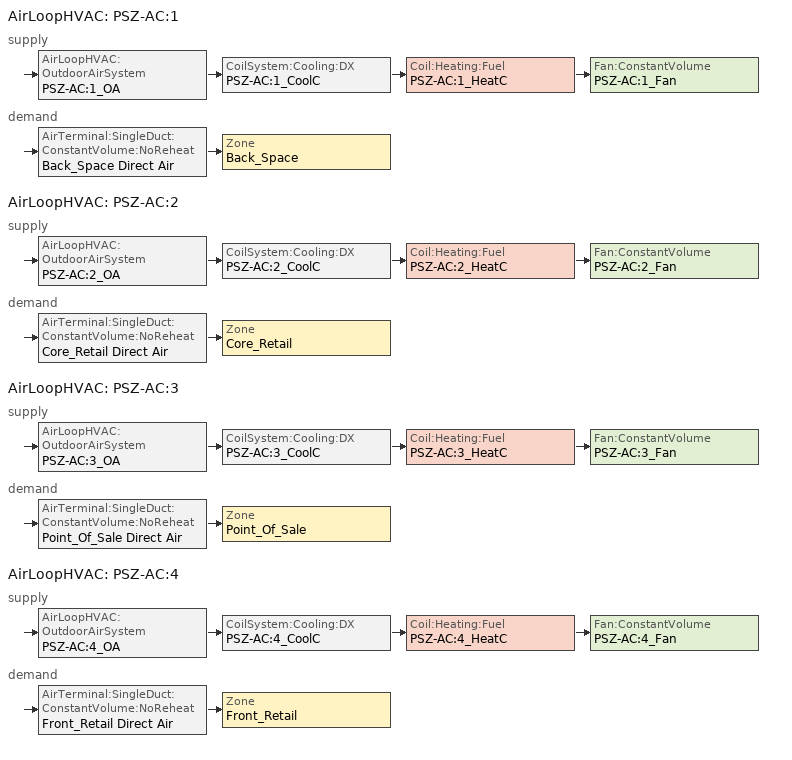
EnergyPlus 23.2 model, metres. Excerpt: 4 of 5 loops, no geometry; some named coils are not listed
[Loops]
AirLoopHVAC 'PSZ-AC:1'
 supply: AirLoopHVAC:OutdoorAirSystem 'PSZ-AC:1_OA' > CoilSystem:Cooling:DX 'PSZ-AC:1_CoolC' > Coil:Heating:Fuel 'PSZ-AC:1_HeatC' > Fan:ConstantVolume 'PSZ-AC:1_Fan'
 demand: AirTerminal:SingleDuct:ConstantVolume:NoReheat 'Back_Space Direct Air' > Zone 'Back_Space'
AirLoopHVAC 'PSZ-AC:2'
 supply: AirLoopHVAC:OutdoorAirSystem 'PSZ-AC:2_OA' > CoilSystem:Cooling:DX 'PSZ-AC:2_CoolC' > Coil:Heating:Fuel 'PSZ-AC:2_HeatC' > Fan:ConstantVolume 'PSZ-AC:2_Fan'
 demand: AirTerminal:SingleDuct:ConstantVolume:NoReheat 'Core_Retail Direct Air' > Zone 'Core_Retail'
AirLoopHVAC 'PSZ-AC:3'
 supply: AirLoopHVAC:OutdoorAirSystem 'PSZ-AC:3_OA' > CoilSystem:Cooling:DX 'PSZ-AC:3_CoolC' > Coil:Heating:Fuel 'PSZ-AC:3_HeatC' > Fan:ConstantVolume 'PSZ-AC:3_Fan'
 demand: AirTerminal:SingleDuct:ConstantVolume:NoReheat 'Point_Of_Sale Direct Air' > Zone 'Point_Of_Sale'
AirLoopHVAC 'PSZ-AC:4'
 supply: AirLoopHVAC:OutdoorAirSystem 'PSZ-AC:4_OA' > CoilSystem:Cooling:DX 'PSZ-AC:4_CoolC' > Coil:Heating:Fuel 'PSZ-AC:4_HeatC' > Fan:ConstantVolume 'PSZ-AC:4_Fan'
 demand: AirTerminal:SingleDuct:ConstantVolume:NoReheat 'Front_Retail Direct Air' > Zone 'Front_Retail'
[AirLoopHVAC] Design supply air flow rate=Autosize
PSZ-AC:1; PSZ-AC:2; PSZ-AC:3; PSZ-AC:4
[AirTerminal:SingleDuct:ConstantVolume:NoReheat] Availability schedule=ALWAYS_ON; Maximum air flow rate=Autosize
Back_Space Direct Air; Core_Retail Direct Air; Front_Retail Direct Air; Point_Of_Sale Direct Air
[Coil:Cooling:DX:SingleSpeed:ThermalStorage] Ancillary electric power=0; Availability schedule=ALWAYS_ON; Cold weather operation ancillary power=0; Cold weather operation minimum outdoor air temperature=2; Condenser air flow sizing factor=1.25; Condenser design air flow rate=Autocalculate; Cooling and discharge mode available=No; Cooling only mode available=Yes; Cooling only mode energy input ratio function of flow fraction curve=ConstantCubic; Cooling only mode energy input ratio function of temperature curve=Cool-EIR-fT; Cooling only mode part load fraction correlation curve=Cool-PLF-fPLR; Cooling only mode rated sensible heat ratio=0.7; Cooling only mode rated total evaporator cooling capacity=Autosize; Cooling only mode sensible heat ratio function of flow fraction curve=Cool-SHR-fFF; Cooling only mode sensible heat ratio function of temperature curve=Cool-SHR-fT; Cooling only mode total evaporator cooling capacity function of flow fraction curve=ConstantCubic; Cooling only mode total evaporator cooling capacity function of temperature curve=Cool-Cap-fT; Discharge only mode available=Yes; Discharge only mode energy input ratio function of flow fraction curve=ConstantCubic; Discharge only mode energy input ratio function of temperature curve=ConstantBi; Discharge only mode part load fraction correlation curve=ConstantCubic; Discharge only mode rated cop=63.6; Discharge only mode rated sensible heat ratio=0.64; Discharge only mode rated storage discharging capacity=Autocalculate; Discharge only mode sensible heat ratio function of flow fraction curve=Discharge-SHR-fFF; Discharge only mode sensible heat ratio function of temperature curve=Discharge-SHR-fT; Discharge only mode storage discharge capacity function of flow fraction curve=Discharge-Cap-fFF; Discharge only mode storage discharge capacity function of temperature curve=Discharge-Cap-fT; Ice storage capacity=Autocalculate; Operating mode control method=EMSControlled; Rated evaporator air flow rate=Autosize; Storage capacity sizing factor=6; Storage tank to ambient u value times area heat transfer coefficient=7.913; Storage type=Ice
Name | Charge only mode available | Condenser type | Cooling and charge mode available | Cooling and charge mode capacity sizing factor | Cooling and charge mode charging rated cop | Cooling and charge mode cooling rated cop | Cooling and charge mode evaporator energy input ratio function of flow fraction curve | Cooling and charge mode evaporator energy input ratio function of temperature curve | Cooling and charge mode evaporator part load fraction correlation curve | Cooling and charge mode rated sensible heat ratio | Cooling and charge mode rated storage charging capacity | Cooling and charge mode rated total evaporator cooling capacity | Cooling and charge mode sensible heat ratio function of flow fraction curve | Cooling and charge mode sensible heat ratio function of temperature curve | Cooling and charge mode storage capacity sizing factor | Cooling and charge mode storage charge capacity function of temperature curve | Cooling and charge mode storage charge capacity function of total evaporator plr curve | Cooling and charge mode storage energy input ratio function of flow fraction curve | Cooling and charge mode storage energy input ratio function of temperature curve | Cooling and charge mode storage energy part load fraction correlation curve | Cooling and charge mode total evaporator cooling capacity function of flow fraction curve | Cooling and charge mode total evaporator cooling capacity function of temperature curve | Cooling only mode rated cop | Discharge only mode capacity sizing factor | Charge only mode capacity sizing factor | Charge only mode charging rated cop | Charge only mode rated storage charging capacity | Charge only mode storage charge capacity function of temperature curve | Charge only mode storage energy input ratio function of temperature curve | Basin heater capacity | Basin heater setpoint temperature | Evaporative condenser effectiveness | Evaporative condenser pump rated power consumption
PSZ-AC:1_CoolC DXCoil | No | AirCooled | Yes | 1 | 2.17 | 3.66668 | ConstantCubic | CoolCharge-Cool-EIR-fT | Cool-PLF-fPLR | 0.7 | Autocalculate | Autocalculate | Cool-SHR-fFF | Cool-SHR-fT | 0.86 | CoolCharge-Charge-Cap-fT | ConstantCubic | ConstantCubic | CoolCharge-Charge-EIR-fT | ConstantCubic | ConstantCubic | CoolCharge-Cool-Cap-fT | 3.50016 | 1.7
PSZ-AC:2_CoolC DXCoil | Yes | AirCooled | No |  |  |  |  |  |  |  |  |  |  |  |  |  |  |  |  |  |  |  | 3.23372 | 1.37 | 0.8 | 3.09 | Autocalculate | ChargeOnly-Cap-fT | ChargeOnly-EIR-fT
PSZ-AC:3_CoolC DXCoil | No | EvaporativelyCooled | Yes | 1 | 2.17 | 3.66668 | ConstantCubic | CoolCharge-Cool-EIR-fT | Cool-PLF-fPLR | 0.7 | Autocalculate | Autocalculate | Cool-SHR-fFF | Cool-SHR-fT | 0.86 | CoolCharge-Charge-Cap-fT | ConstantCubic | ConstantCubic | CoolCharge-Charge-EIR-fT | ConstantCubic | ConstantCubic | CoolCharge-Cool-Cap-fT | 3.50016 | 1.7 |  |  |  |  |  | 10 | 2 | 0.7 | 75
[Coil:Heating:Fuel] Availability schedule=ALWAYS_ON; Fuel type=NaturalGas; Nominal capacity=Autosize
Name | Burner efficiency
PSZ-AC:1_HeatC; PSZ-AC:3_HeatC; PSZ-AC:4_HeatC | 0.8
PSZ-AC:2_HeatC | 0.78
[CoilSystem:Cooling:DX] Availability schedule=ALWAYS_ON
Name | Cooling coil
PSZ-AC:1_CoolC | PSZ-AC:1_CoolC DXCoil
PSZ-AC:2_CoolC | PSZ-AC:2_CoolC DXCoil
PSZ-AC:3_CoolC | PSZ-AC:3_CoolC DXCoil
PSZ-AC:4_CoolC | PSZ-AC:4_CoolC DXCoil
[Controller:OutdoorAir] Economizer control action type=ModulateFlow; Economizer maximum limit dry bulb temperature=28; Economizer maximum limit enthalpy=64000; Economizer minimum limit dry bulb temperature=-100; Lockout type=NoLockout; Maximum outdoor air flow rate=Autosize; Minimum limit type=FixedMinimum; Minimum outdoor air flow rate=Autosize; Minimum outdoor air schedule=HVACOperationSchd
Name | Economizer control type
PSZ-AC:1_OA_Controller; PSZ-AC:3_OA_Controller; PSZ-AC:4_OA_Controller | NoEconomizer
PSZ-AC:2_OA_Controller | DifferentialDryBulb
[DesignSpecification:OutdoorAir] Outdoor air method=Flow/Area
Name | Outdoor air flow per zone floor area
SZ DSOA Back_Space | 0.00075
SZ DSOA Core_Retail; SZ DSOA Front_Retail; SZ DSOA Point_Of_Sale | 0.0015
[EnergyManagementSystem:Actuator]
Name | Actuated component control type | Actuated component type | Actuated component unique
Cond_1_db | Drybulb Temperature | Outdoor Air System Node | PSZ-AC:1 Condenser Inlet Node
Cond_1_wb | Wetbulb Temperature | Outdoor Air System Node | PSZ-AC:1 Condenser Inlet Node
Cond_2_db | Drybulb Temperature | Outdoor Air System Node | PSZ-AC:2 Condenser Inlet Node
Cond_2_wb | Wetbulb Temperature | Outdoor Air System Node | PSZ-AC:2 Condenser Inlet Node
Cond_3_db | Drybulb Temperature | Outdoor Air System Node | PSZ-AC:3 Condenser Inlet Node
Cond_3_wb | Wetbulb Temperature | Outdoor Air System Node | PSZ-AC:3 Condenser Inlet Node
OA_1_db | Drybulb Temperature | Outdoor Air System Node | PSZ-AC:1_OAInlet Node
OA_1_wb | Wetbulb Temperature | Outdoor Air System Node | PSZ-AC:1_OAInlet Node
OA_2_db | Drybulb Temperature | Outdoor Air System Node | PSZ-AC:2_OAInlet Node
OA_2_wb | Wetbulb Temperature | Outdoor Air System Node | PSZ-AC:2_OAInlet Node
OA_3_db | Drybulb Temperature | Outdoor Air System Node | PSZ-AC:3_OAInlet Node
OA_3_wb | Wetbulb Temperature | Outdoor Air System Node | PSZ-AC:3_OAInlet Node
OA_4_db | Drybulb Temperature | Outdoor Air System Node | PSZ-AC:4_OAInlet Node
OA_4_wb | Wetbulb Temperature | Outdoor Air System Node | PSZ-AC:4_OAInlet Node
PSZAC1_OpMode | Operating Mode | Coil:Cooling:DX:SingleSpeed:ThermalStorage | PSZ-AC:1_CoolC DXCoil
PSZAC2_OpMode | Operating Mode | Coil:Cooling:DX:SingleSpeed:ThermalStorage | PSZ-AC:2_CoolC DXCoil
PSZAC3_OpMode | Operating Mode | Coil:Cooling:DX:SingleSpeed:ThermalStorage | PSZ-AC:3_CoolC DXCoil
[EnergyManagementSystem:InternalVariable] Internal data type=Zone Floor Area
Name | Internal data index key
A_1 | Back_Space
A_2 | Core_Retail
A_4 | Front_Retail
A_5 | Point_Of_Sale
[EnergyManagementSystem:Sensor]
Name | Output variable or output meter index key | Output variable or output meter
PSZAC1_sTES | PSZ-AC:1_CoolC DXCoil | Cooling Coil Ice Thermal Storage End Fraction
PSZAC2_sTES | PSZ-AC:2_CoolC DXCoil | Cooling Coil Ice Thermal Storage End Fraction
PSZAC3_sTES | PSZ-AC:3_CoolC DXCoil | Cooling Coil Ice Thermal Storage End Fraction
QdotElec_1 | PSZ-AC:1_CoolC DXCoil | Cooling Coil Electricity Rate
QdotElec_2 | PSZ-AC:2_CoolC DXCoil | Cooling Coil Electricity Rate
QdotElec_3 | PSZ-AC:3_CoolC DXCoil | Cooling Coil Electricity Rate
QdotElec_4 | PSZ-AC:4_CoolC DXCoil | Cooling Coil Electricity Rate
QdotEvap_1 | PSZ-AC:1_CoolC DXCoil | Cooling Coil Total Cooling Rate
QdotEvap_2 | PSZ-AC:2_CoolC DXCoil | Cooling Coil Total Cooling Rate
QdotEvap_3 | PSZ-AC:3_CoolC DXCoil | Cooling Coil Total Cooling Rate
QdotEvap_4 | PSZ-AC:4_CoolC DXCoil | Cooling Coil Total Cooling Rate
h_Relief_1 | PSZ-AC:1_OARelief Node | System Node Enthalpy
h_Relief_2 | PSZ-AC:2_OARelief Node | System Node Enthalpy
h_Relief_3 | PSZ-AC:3_OARelief Node | System Node Enthalpy
h_Relief_4 | PSZ-AC:4_OARelief Node | System Node Enthalpy
mdotIntake_1 | PSZ-AC:1_OAInlet Node | System Node Mass Flow Rate
mdotIntake_2 | PSZ-AC:2_OAInlet Node | System Node Mass Flow Rate
mdotIntake_3 | PSZ-AC:3_OAInlet Node | System Node Mass Flow Rate
mdotIntake_4 | PSZ-AC:4_OAInlet Node | System Node Mass Flow Rate
mdotRelief_1 | PSZ-AC:1_OARelief Node | System Node Mass Flow Rate
mdotRelief_2 | PSZ-AC:2_OARelief Node | System Node Mass Flow Rate
mdotRelief_3 | PSZ-AC:3_OARelief Node | System Node Mass Flow Rate
mdotRelief_4 | PSZ-AC:4_OARelief Node | System Node Mass Flow Rate
[Fan:ConstantVolume] Availability schedule=HVACOperationSchd; End use subcategory=Fan Energy; Maximum flow rate=Autosize; Motor in airstream fraction=1
Name | Fan total efficiency | Motor efficiency | Pressure rise
PSZ-AC:1_Fan | 0.56875 | 0.875 | 622
PSZ-AC:2_Fan | 0.5915 | 0.91 | 1109.648
PSZ-AC:3_Fan | 0.546 | 0.84 | 622
PSZ-AC:4_Fan | 0.53625 | 0.825 | 622
[SetpointManager:MixedAir] Control variable=Temperature
Name | Setpoint node or nodelist
PSZ-AC:1_CoolC SAT Manager | PSZ-AC:1_CoolC-PSZ-AC:1_HeatCNode
PSZ-AC:1_HeatC MixedAir Manager | PSZ-AC:1_HeatC-PSZ-AC:1_FanNode
PSZ-AC:1_OAMixed Air Temp Manager | PSZ-AC:1_OA-PSZ-AC:1_CoolCNode
PSZ-AC:2_CoolC SAT Manager | PSZ-AC:2_CoolC-PSZ-AC:2_HeatCNode
PSZ-AC:2_HeatC MixedAir Manager | PSZ-AC:2_HeatC-PSZ-AC:2_FanNode
PSZ-AC:2_OAMixed Air Temp Manager | PSZ-AC:2_OA-PSZ-AC:2_CoolCNode
PSZ-AC:3_CoolC SAT Manager | PSZ-AC:3_CoolC-PSZ-AC:3_HeatCNode
PSZ-AC:3_HeatC MixedAir Manager | PSZ-AC:3_HeatC-PSZ-AC:3_FanNode
PSZ-AC:3_OAMixed Air Temp Manager | PSZ-AC:3_OA-PSZ-AC:3_CoolCNode
PSZ-AC:4_CoolC SAT Manager | PSZ-AC:4_CoolC-PSZ-AC:4_HeatCNode
PSZ-AC:4_HeatC MixedAir Manager | PSZ-AC:4_HeatC-PSZ-AC:4_FanNode
PSZ-AC:4_OAMixed Air Temp Manager | PSZ-AC:4_OA-PSZ-AC:4_CoolCNode
[SetpointManager:SingleZone:Reheat] Control variable=Temperature; Maximum supply air temperature=50; Minimum supply air temperature=10
Name | Control zone | Setpoint node or nodelist
SupAirTemp MngrBack_Space | Back_Space | PSZ-AC:1 Supply Equipment Outlet Node
SupAirTemp MngrCore_Retail | Core_Retail | PSZ-AC:2 Supply Equipment Outlet Node
SupAirTemp MngrFront_Retail | Front_Retail | PSZ-AC:4 Supply Equipment Outlet Node
SupAirTemp MngrPoint_Of_Sale | Point_Of_Sale | PSZ-AC:3 Supply Equipment Outlet Node
[Sizing:System] 100 outdoor air in cooling=No; 100 outdoor air in heating=No; Central cooling capacity control method=VAV; Central cooling design supply air humidity ratio=0.0085; Central cooling design supply air temperature=12.8; Central heating design supply air humidity ratio=0.008; Central heating design supply air temperature=40; Central heating maximum system air flow ratio=1; Cooling design capacity=Autosize; Cooling design capacity method=CoolingDesignCapacity; Cooling supply air flow rate=0; Cooling supply air flow rate method=DesignDay; Design outdoor air flow rate=Autosize; Heating design capacity=Autosize; Heating design capacity method=HeatingDesignCapacity; Heating supply air flow rate=0; Heating supply air flow rate method=DesignDay; Precool design humidity ratio=0.008; Precool design temperature=12.8; Preheat design humidity ratio=0.008; Preheat design temperature=7; System outdoor air method=ZoneSum; Type of load to size on=Sensible; Type of zone sum to use=NonCoincident; Zone maximum outdoor air fraction=1
PSZ-AC:1; PSZ-AC:2; PSZ-AC:3; PSZ-AC:4
[Sizing:Zone] Account for dedicated outdoor air system=No; Cooling design air flow method=DesignDay; Dedicated outdoor air high setpoint temperature for design=Autosize; Dedicated outdoor air low setpoint temperature for design=Autosize; Dedicated outdoor air system control strategy=NeutralSupplyAir; Heating design air flow method=DesignDay; Zone cooling design supply air humidity ratio=0.0085; Zone cooling design supply air temperature=14; Zone cooling design supply air temperature input method=SupplyAirTemperature; Zone heating design supply air humidity ratio=0.008; Zone heating design supply air temperature=40; Zone heating design supply air temperature input method=SupplyAirTemperature
Name | Design specification outdoor air object
Back_Space | SZ DSOA Back_Space
Core_Retail | SZ DSOA Core_Retail
Front_Retail | SZ DSOA Front_Retail
Point_Of_Sale | SZ DSOA Point_Of_Sale
[ThermostatSetpoint:DualSetpoint] Cooling setpoint temperature schedule=CLGSETP_SCH; Heating setpoint temperature schedule=HTGSETP_SCH
Back_Space DualSPSched; Core_Retail DualSPSched; Front_Retail DualSPSched; Point_Of_Sale DualSPSched
[ZoneControl:Thermostat] Control type schedule=Dual Zone Control Type Sched
Name | Zone or zonelist | Control 1
Back_Space Thermostat | Back_Space | Back_Space DualSPSched
Core_Retail Thermostat | Core_Retail | Core_Retail DualSPSched
Front_Retail Thermostat | Front_Retail | Front_Retail DualSPSched
Point_Of_Sale Thermostat | Point_Of_Sale | Point_Of_Sale DualSPSched
[Zone equipment]
Back_Space: Back_Space Direct Air
Core_Retail: Core_Retail Direct Air
Front_Retail: Front_Retail Direct Air
Point_Of_Sale: Point_Of_Sale Direct Air
[Curve:Biquadratic]
Name | Maximum value of x | Maximum value of y | Minimum value of x | Minimum value of y | Coefficient1 constant | Coefficient2 x | Coefficient3 x 2 | Coefficient4 y | Coefficient5 y 2 | Coefficient6 x y | Input unit type for x | Input unit type for y | Maximum curve output | Minimum curve output | Output unit type
ConstantBi | 100 | 100 | -100 | -100 | 1 | 0 | 0 | 0 | 0 | 0
Cool-Cap-fT | 100 | 100 | -100 | -100 | 0.971212 | -0.0152755 | 0.00144345 | -0.00039321 | -6.8364e-06 | -0.000290596
Cool-EIR-fT | 100 | 100 | -100 | -100 | 0.286871 | 0.0239022 | -0.000810648 | 0.0134585 | 0.000338936 | -0.000487004
Cool-SHR-fT | 26.67 | 46.1 | 24.44 | 29.44 | 1.32945 | -0.0990649 | 0.000831004 | 0.0652278 | -7.93358e-05 | -0.000587442 | Temperature | Temperature | 1.6009 | 0.6661 | Dimensionless
Discharge-Cap-fT | 100 | 100 | -100 | -100 | -0.561476 | 0.133949 | -0.00276524 | 0 | 0 | 0
Discharge-SHR-fT | 26.67 | 46.1 | 24.44 | 29.44 | -76.3312 | 3.69084 | 0.00402614 | 3.12067 | -0.00297663 | -0.148603 | Temperature | Temperature | 1 | 0.2 | Dimensionless
[Curve:Cubic] Maximum value of x=100; Minimum value of x=-100; Coefficient4 x 3=0
Name | Coefficient1 constant | Coefficient2 x | Coefficient3 x 2
ConstantCubic | 1 | 0 | 0
Discharge-Cap-fFF | 0.743259 | 0.167765 | 0.0852728
[Curve:Quadratic]
Name | Maximum curve output | Maximum value of x | Minimum curve output | Minimum value of x | Coefficient1 constant | Coefficient2 x | Coefficient3 x 2
Cool-PLF-fPLR | 1 | 1 | 0.7 | 0 | 0.909496 | 0.0986477 | -0.00819488
Cool-SHR-fFF |  | 1.3 |  | 0.69 | 0.9317 | -0.0077 | 0.076
Discharge-SHR-fFF |  | 1 |  | 0.2 | 0.605576 | 0.506517 | -0.126471
[Curve:Triquadratic] Maximum value of x=100; Maximum value of y=100; Maximum value of z=100; Minimum value of x=-100; Minimum value of y=-100; Minimum value of z=-100; Coefficient6 z 2=0; Coefficient7 z=0; Coefficient8 x 2 y 2=0; Coefficient10 x y 2=0; Coefficient11 x 2 y=0; Coefficient12 x 2 z 2=0; Coefficient13 x z=0; Coefficient14 x z 2=0; Coefficient15 x 2 z=0; Coefficient16 y 2 z 2=0; Coefficient17 y z=0; Coefficient18 y z 2=0; Coefficient19 y 2 z=0; Coefficient20 x 2 y 2 z 2=0; Coefficient21 x 2 y 2 z=0; Coefficient22 x 2 y z 2=0; Coefficient23 x y 2 z 2=0; Coefficient24 x 2 y z=0; Coefficient25 x y 2 z=0; Coefficient26 x y z 2=0; Coefficient27 x y z=0
Name | Coefficient1 constant | Coefficient2 x 2 | Coefficient3 x | Coefficient4 y 2 | Coefficient5 y | Coefficient9 x y
CoolCharge-Cool-Cap-fT | 0.971212 | 0.00144345 | -0.0152755 | -6.8364e-06 | -0.00039321 | -0.000290596
CoolCharge-Cool-EIR-fT | 0.286871 | -0.000810648 | 0.0239022 | 0.000338936 | 0.0134585 | -0.000487004
[Schedule:Compact]
ALWAYS_ON: Through: 12/31, For: AllDays, Until: 24:00, 1
CLGSETP_SCH: Through: 12/31, For: Weekdays SummerDesignDay, Until: 06:00, 30, Until: 21:00, 24, Until: 24:00, 30, For: Saturday, Until: 06:00, 30, Until: 22:00, 24, Until: 24:00, 30, For WinterDesignDay, Until: 24:00, 30, For: Sunday Holidays AllOtherDays, Until: 8:00, 30, Until: 19:00, 24, Until: 24:00, 30
Dual Zone Control Type Sched: Through: 12/31, For: AllDays, Until: 24:00, 4
HTGSETP_SCH: Through: 12/31, For: Weekdays, Until: 06:00, 15.6, Until: 21:00, 21, Until: 24:00, 15.6, For SummerDesignDay, Until: 24:00, 15.6, For WinterDesignDay, Until: 24:00, 21, For: Saturday, Until: 06:00, 15.6, Until: 22:00, 21, Until: 24:00, 15.6, For: Sunday Holidays AllOtherDays, Until:  8:00, 15.6, Until: 19:00, 21, Until: 24:00, 15.6
HVACOperationSchd: Through: 12/31, For: Weekdays SummerDesignDay, Until: 06:00, 0, Until: 21:00, 1, Until: 24:00, 0, For: Saturday WinterDesignDay, Until: 06:00, 0, Until: 22:00, 1, Until: 24:00, 0, For: AllOtherDays, Until: 08:00, 0, Until: 19:00, 1, Until: 24:00, 0
[Table:IndependentVariable]
ChargeOnly-Cap-fT_IndependentVariable1; ChargeOnly-EIR-fT_IndependentVariable1: Linear, Cubic, 100, -100, Temperature, -30, -22, -14, -6, 2, 10, 18, 26, 34, 42, 50
ChargeOnly-Cap-fT_IndependentVariable2; ChargeOnly-EIR-fT_IndependentVariable2; CoolCharge-Charge-Cap-fT_IndependentVariable3; CoolCharge-Charge-EIR-fT_IndependentVariable3: Linear, Cubic, 1, 0, Dimensionless, 0, 0.0165, 0.033, 0.0495, 0.066, 0.0825, 0.099, 0.1155, 0.132, 0.1485, 0.165, 0.2485, 0.332, 0.4155, 0.499, 0.5825, 0.666, 0.7495, 0.833, 0.9165, 1
CoolCharge-Charge-Cap-fT_IndependentVariable1; CoolCharge-Charge-EIR-fT_IndependentVariable1: Linear, Cubic, 100, -100, Temperature, -100, 100
CoolCharge-Charge-Cap-fT_IndependentVariable2; CoolCharge-Charge-EIR-fT_IndependentVariable2: Linear, Cubic, 50, -30, Temperature, -30, -22, -14, -6, 2, 10, 18, 26, 34, 42, 50
[Table:IndependentVariableList]
ChargeOnly-Cap-fT_IndependentVariableList: ChargeOnly-Cap-fT_IndependentVariable1, ChargeOnly-Cap-fT_IndependentVariable2
ChargeOnly-EIR-fT_IndependentVariableList: ChargeOnly-EIR-fT_IndependentVariable1, ChargeOnly-EIR-fT_IndependentVariable2
CoolCharge-Charge-Cap-fT_IndependentVariableList: CoolCharge-Charge-Cap-fT_IndependentVariable1, CoolCharge-Charge-Cap-fT_IndependentVariable2, CoolCharge-Charge-Cap-fT_IndependentVariable3
CoolCharge-Charge-EIR-fT_IndependentVariableList: CoolCharge-Charge-EIR-fT_IndependentVariable1, CoolCharge-Charge-EIR-fT_IndependentVariable2, CoolCharge-Charge-EIR-fT_IndependentVariable3
[Table:Lookup]
ChargeOnly-Cap-fT: ChargeOnly-Cap-fT_IndependentVariableList, Dimensionless, 1.49825, 1.46806, 1.44053, 1.41564, 1.3934, 1.37381, 1.35687, 1.34257, 1.33093, 1.32193, 1.42668, 1.41339, 1.40035, 1.38758, 1.37506, 1.3628, 1.3508, 1.33906, 1.32758, 1.31636, 1.3054, 1.50016, 1.47058, 1.44366, 1.41938, 1.39776, 1.37878, 1.36245, 1.34877, 1.33773, 1.32935, 1.40283, 1.39042, 1.37827, 1.36639, 1.35476, 1.34339, 1.33228, 1.32143, 1.31084, 1.30051, 1.29044, 1.48443, 1.45547, 1.42916, 1.4055, 1.38448, 1.36612, 1.3504, 1.33733, 1.32691, 1.31913, 1.36643, 1.35491, 1.34365, 1.33266, 1.32192, 1.31144, 1.30122, 1.29126, 1.28155, 1.27211, 1.26293, 1.45108, 1.42273, 1.39703, 1.37398, 1.35358, 1.33582, 1.32071, 1.30826, 1.29845, 1.29129, 1.31749, 1.30686, 1.29649, 1.28638, 1.27653, 1.26694, 1.25761, 1.24854, 1.23973, 1.23117, 1.22288, 1.40009, 1.37235, 1.34727, 1.32483, 1.30503, 1.28789, 1.2734, 1.26155, 1.25235, 1.2458, 1.25601, 1.24627, 1.23679, 1.22757, 1.21861, 1.20991, 1.20147, 1.19328, 1.18536, 1.1777, 1.17029, 1.33147, 1.30434, 1.27987, 1.25804, 1.23886, 1.22233, 1.20845, 1.19721, 1.18863, 1.18269, 1.18199, 1.17314, 1.16455, 1.15622, 1.14815, 1.14033, 1.13278, 1.12549, 1.11845, 1.11168, 1.10516, 1.24521, 1.2187, 1.19484, 1.17362, 1.15506, 1.13914, 1.12587, 1.11524, 1.10727, 1.10195, 1.09543, 1.08747, 1.07977, 1.07232, 1.06514, 1.05822, 1.05155, 1.04515, 1.039, 1.03312, 1.02749, 1.14133, 1.11543, 1.09218, 1.07157, 1.05362, 1.03831, 1.02565, 1.01564, 1.00828, 1.00357, 0.996325, 0.989253, 0.982441, 0.975888, 0.969594, 0.96356, 0.957785, 0.95227, 0.947014, 0.942017, 0.93728, 1.01981, 0.99452, 0.97188, 0.951889, 0.934546, 0.919851, 0.907804, 0.898406, 0.891656, 0.887555, 0.884681, 0.878499, 0.872576, 0.866912, 0.861507, 0.856362, 0.851476, 0.84685, 0.842483, 0.838375, 0.834527, 0.880657, 0.85598, 0.833952, 0.814573, 0.797842, 0.783759, 0.772324, 0.763538, 0.7574, 0.753911, 0.760497, 0.755204, 0.750169, 0.745395, 0.740879, 0.736623, 0.732627, 0.728889, 0.725411, 0.722193, 0.719233, 0.723872, 0.699808, 0.678392, 0.659624, 0.643505, 0.630034, 0.619211, 0.611037, 0.605511, 0.602634, 0.623772, 0.619367, 0.615222, 0.611337, 0.60771, 0.604343, 0.601236, 0.598388, 0.595799, 0.593469, 0.591399
ChargeOnly-EIR-fT: ChargeOnly-EIR-fT_IndependentVariableList, Dimensionless, 1.51077, 1.51114, 1.51071, 1.50949, 1.50747, 1.50466, 1.50105, 1.49664, 1.49143, 1.48543, 1.34084, 1.33799, 1.33511, 1.33221, 1.32929, 1.32636, 1.3234, 1.32042, 1.31742, 1.3144, 1.31136, 1.13646, 1.13867, 1.14009, 1.14071, 1.14053, 1.13956, 1.13779, 1.13522, 1.13185, 1.12769, 1.02315, 1.02151, 1.01985, 1.01817, 1.01648, 1.01476, 1.01302, 1.01126, 1.00947, 1.00767, 1.00585, 0.860351, 0.864406, 0.867663, 0.870124, 0.871788, 0.872654, 0.872724, 0.871996, 0.870471, 0.86815, 0.797533, 0.797115, 0.796676, 0.796216, 0.795736, 0.795235, 0.794714, 0.794172, 0.793609, 0.793026, 0.792423, 0.68244, 0.688336, 0.693435, 0.697736, 0.701241, 0.703948, 0.705859, 0.706972, 0.707288, 0.706808, 0.663998, 0.664798, 0.665578, 0.666337, 0.667076, 0.667794, 0.668492, 0.669168, 0.669825, 0.670461, 0.671076, 0.602728, 0.610464, 0.617404, 0.623547, 0.628892, 0.633441, 0.637192, 0.640146, 0.642303, 0.643663, 0.622542, 0.624561, 0.62656, 0.628538, 0.630495, 0.632432, 0.634349, 0.636245, 0.63812, 0.639974, 0.641808, 0.621213, 0.630791, 0.639571, 0.647555, 0.654741, 0.661131, 0.666723, 0.671518, 0.675516, 0.678717, 0.673166, 0.676404, 0.679621, 0.682818, 0.685995, 0.68915, 0.692286, 0.6954, 0.698494, 0.701568, 0.704621, 0.737896, 0.749315, 0.759936, 0.769761, 0.778788, 0.787019, 0.794452, 0.801088, 0.806927, 0.811969, 0.815869, 0.820326, 0.824762, 0.829178, 0.833573, 0.837948, 0.842302, 0.846636, 0.850949, 0.855241, 0.859513, 0.952777, 0.966037, 0.978499, 0.990165, 1.00103, 1.0111, 1.02038, 1.02886, 1.03654, 1.04342, 1.05065, 1.05633, 1.06198, 1.06762, 1.07323, 1.07883, 1.0844, 1.08995, 1.09548, 1.10099, 1.10648, 1.26586, 1.28096, 1.29526, 1.30877, 1.32148, 1.33339, 1.3445, 1.35482, 1.36434, 1.37307, 1.37751, 1.38441, 1.39128, 1.39814, 1.40497, 1.41178, 1.41857, 1.42535, 1.4321, 1.43883, 1.44554, 1.67713, 1.69407, 1.71022, 1.72557, 1.74012, 1.75387, 1.76683, 1.77898, 1.79035, 1.80091, 1.79646, 1.80457, 1.81266, 1.82074, 1.82879, 1.83682, 1.84483, 1.85282, 1.86079, 1.86874, 1.87667, 2.18661, 2.20539, 2.22338, 2.24056, 2.25695, 2.27255, 2.28735, 2.30135, 2.31455, 2.32695, 2.30748, 2.31681, 2.32612, 2.33541, 2.34468, 2.35393, 2.36316, 2.37237, 2.38156, 2.39073, 2.39988
CoolCharge-Charge-Cap-fT: CoolCharge-Charge-Cap-fT_IndependentVariableList, 1.5, 0.5, 1, DivisorOnly, Dimensionless, 1.69311, 1.65848, 1.62689, 1.59834, 1.57283, 1.55036, 1.53092, 1.51453, 1.50117, 1.49085, 1.61101, 1.59576, 1.58081, 1.56615, 1.55179, 1.53773, 1.52397, 1.5105, 1.49733, 1.48446, 1.47189, 1.70212, 1.6682, 1.63731, 1.60946, 1.58466, 1.56288, 1.54415, 1.52846, 1.5158, 1.50618, 1.59047, 1.57624, 1.56231, 1.54867, 1.53533, 1.52229, 1.50954, 1.4971, 1.48495, 1.4731, 1.46154, 1.69091, 1.65769, 1.6275, 1.60036, 1.57625, 1.55518, 1.53715, 1.52216, 1.5102, 1.50129, 1.55554, 1.54233, 1.52942, 1.5168, 1.50448, 1.49246, 1.48073, 1.46931, 1.45818, 1.44735, 1.43681, 1.65947, 1.62695, 1.59747, 1.57102, 1.54762, 1.52725, 1.50992, 1.49563, 1.48438, 1.47616, 1.50623, 1.49403, 1.48214, 1.47054, 1.45924, 1.44824, 1.43754, 1.42713, 1.41702, 1.40721, 1.3977, 1.6078, 1.57598, 1.54721, 1.52146, 1.49876, 1.4791, 1.46247, 1.44888, 1.43833, 1.43082, 1.44252, 1.43135, 1.42048, 1.4099, 1.39962, 1.38964, 1.37995, 1.37057, 1.36148, 1.35269, 1.34419, 1.53591, 1.50479, 1.47672, 1.45168, 1.42967, 1.41071, 1.39479, 1.3819, 1.37205, 1.36524, 1.36443, 1.35428, 1.34443, 1.33487, 1.32561, 1.31665, 1.30799, 1.29962, 1.29155, 1.28378, 1.2763, 1.44379, 1.41337, 1.386, 1.36166, 1.34036, 1.3221, 1.30688, 1.29469, 1.28555, 1.27944, 1.27196, 1.26283, 1.25399, 1.24546, 1.23722, 1.22927, 1.22163, 1.21428, 1.20723, 1.20048, 1.19403, 1.33144, 1.30173, 1.27505, 1.25142, 1.23082, 1.21326, 1.19874, 1.18726, 1.17881, 1.17341, 1.1651, 1.15699, 1.14917, 1.14166, 1.13444, 1.12751, 1.12089, 1.11456, 1.10853, 1.1028, 1.09737, 1.19886, 1.16985, 1.14388, 1.12095, 1.10105, 1.0842, 1.07038, 1.0596, 1.05185, 1.04715, 1.04385, 1.03676, 1.02997, 1.02347, 1.01727, 1.01137, 1.00576, 1.00045, 0.995445, 0.990733, 0.986318, 1.04606, 1.01775, 0.992483, 0.970252, 0.951059, 0.934904, 0.921787, 0.911708, 0.904667, 0.900664, 0.908219, 0.902147, 0.896372, 0.890895, 0.885715, 0.880833, 0.876248, 0.871961, 0.867971, 0.864279, 0.860884, 0.873029, 0.845424, 0.820857, 0.799328, 0.780837, 0.765384, 0.752969, 0.743592, 0.737253, 0.733952, 0.7582, 0.753148, 0.748393, 0.743935, 0.739775, 0.735913, 0.732348, 0.729081, 0.726111, 0.723439, 0.721064, 1.69311, 1.65848, 1.62689, 1.59834, 1.57283, 1.55036, 1.53092, 1.51453, 1.50117, 1.49085, 1.61101, 1.59576, 1.58081, 1.56615, 1.55179, 1.53773, 1.52397, 1.5105, 1.49733, 1.48446, 1.47189, 1.70212, 1.6682, 1.63731, 1.60946, 1.58466, 1.56288, 1.54415, 1.52846, 1.5158, 1.50618, 1.59047, 1.57624, 1.56231, 1.54867, 1.53533, 1.52229, 1.50954, 1.4971, 1.48495, 1.4731, 1.46154, 1.69091, 1.65769, 1.6275, 1.60036, 1.57625, 1.55518, 1.53715, 1.52216, 1.5102, 1.50129, 1.55554, 1.54233, 1.52942, 1.5168, 1.50448, 1.49246, 1.48073, 1.46931, 1.45818, 1.44735, 1.43681, 1.65947, 1.62695, 1.59747, 1.57102, 1.54762, 1.52725, 1.50992, 1.49563, 1.48438, 1.47616, 1.50623, 1.49403, 1.48214, 1.47054, 1.45924, 1.44824, 1.43754, 1.42713, 1.41702, 1.40721, 1.3977, 1.6078, 1.57598, 1.54721, 1.52146, 1.49876, 1.4791, 1.46247, 1.44888, 1.43833, 1.43082, 1.44252, 1.43135, 1.42048, 1.4099, 1.39962, 1.38964, 1.37995, 1.37057, 1.36148, 1.35269, 1.34419, 1.53591, 1.50479, 1.47672, 1.45168, 1.42967, 1.41071, 1.39479, 1.3819, 1.37205, 1.36524, 1.36443, 1.35428, 1.34443, 1.33487, 1.32561, 1.31665, 1.30799, 1.29962, 1.29155, 1.28378, 1.2763, 1.44379, 1.41337, 1.386, 1.36166, 1.34036, 1.3221, 1.30688, 1.29469, 1.28555, 1.27944, 1.27196, 1.26283, 1.25399, 1.24546, 1.23722, 1.22927, 1.22163, 1.21428, 1.20723, 1.20048, 1.19403, 1.33144, 1.30173, 1.27505, 1.25142, 1.23082, 1.21326, 1.19874, 1.18726, 1.17881, 1.17341, 1.1651, 1.15699, 1.14917, 1.14166, 1.13444, 1.12751, 1.12089, 1.11456, 1.10853, 1.1028, 1.09737, 1.19886, 1.16985, 1.14388, 1.12095, 1.10105, 1.0842, 1.07038, 1.0596, 1.05185, 1.04715, 1.04385, 1.03676, 1.02997, 1.02347, 1.01727, 1.01137, 1.00576, 1.00045, 0.995445, 0.990733, 0.986318, 1.04606, 1.01775, 0.992483, 0.970252, 0.951059, 0.934904, 0.921787, 0.911708, 0.904667, 0.900664, 0.908219, 0.902147, 0.896372, 0.890895, 0.885715, 0.880833, 0.876248, 0.871961, 0.867971, 0.864279, 0.860884, 0.873029, 0.845424, 0.820857, 0.799328, 0.780837, 0.765384, 0.752969, 0.743592, 0.737253, 0.733952, 0.7582, 0.753148, 0.748393, 0.743935, 0.739775, 0.735913, 0.732348, 0.729081, 0.726111, 0.723439, 0.721064
CoolCharge-Charge-EIR-fT: CoolCharge-Charge-EIR-fT_IndependentVariableList, 2.5, 0.5, 1, DivisorOnly, Dimensionless, 0.992307, 0.993206, 0.993576, 0.993419, 0.992732, 0.991518, 0.989775, 0.987503, 0.984703, 0.981375, 0.872134, 0.870599, 0.869047, 0.867479, 0.865894, 0.864292, 0.862674, 0.86104, 0.859389, 0.857721, 0.856037, 0.7524, 0.754439, 0.755951, 0.756934, 0.757389, 0.757315, 0.756713, 0.755582, 0.753923, 0.751735, 0.672781, 0.672013, 0.671228, 0.670427, 0.669609, 0.668774, 0.667923, 0.667055, 0.666171, 0.66527, 0.664353, 0.576753, 0.579934, 0.582586, 0.58471, 0.586306, 0.587373, 0.587911, 0.587922, 0.587403, 0.586357, 0.533038, 0.533037, 0.533019, 0.532984, 0.532933, 0.532865, 0.532781, 0.53268, 0.532563, 0.532429, 0.532279, 0.465368, 0.469689, 0.473483, 0.476747, 0.479484, 0.481692, 0.483371, 0.484522, 0.485145, 0.485239, 0.452904, 0.453669, 0.454418, 0.45515, 0.455866, 0.456565, 0.457248, 0.457914, 0.458564, 0.459197, 0.459813, 0.418243, 0.423706, 0.42864, 0.433045, 0.436923, 0.440271, 0.443092, 0.445383, 0.447147, 0.448382, 0.432379, 0.433911, 0.435427, 0.436926, 0.438409, 0.439875, 0.441324, 0.442757, 0.444174, 0.445574, 0.446957, 0.43538, 0.441983, 0.448058, 0.453604, 0.458622, 0.463112, 0.467073, 0.470506, 0.47341, 0.475786, 0.471464, 0.473763, 0.476045, 0.478311, 0.480561, 0.482794, 0.48501, 0.48721, 0.489393, 0.49156, 0.49371, 0.516777, 0.524521, 0.531737, 0.538424, 0.544583, 0.550213, 0.555315, 0.559889, 0.563934, 0.56745, 0.570157, 0.573223, 0.576273, 0.579305, 0.582322, 0.585322, 0.588305, 0.591272, 0.594222, 0.597155, 0.600073, 0.662435, 0.67132, 0.679676, 0.687504, 0.694804, 0.701575, 0.707818, 0.713533, 0.718718, 0.723376, 0.72846, 0.732293, 0.736109, 0.739909, 0.743692, 0.747459, 0.751209, 0.754942, 0.75866, 0.76236, 0.766044, 0.872354, 0.88238, 0.891877, 0.900846, 0.909286, 0.917198, 0.924582, 0.931437, 0.937764, 0.943562, 0.946372, 0.950972, 0.955555, 0.960121, 0.964672, 0.969205, 0.973722, 0.978223, 0.982707, 0.987174, 0.991625, 1.14653, 1.1577, 1.16834, 1.17845, 1.18803, 1.19708, 1.20561, 1.2136, 1.22107, 1.22801, 1.22389, 1.22926, 1.23461, 1.23994, 1.24526, 1.25056, 1.25584, 1.26111, 1.26636, 1.2716, 1.27681, 1.48497, 1.49728, 1.50906, 1.52031, 1.53103, 1.54123, 1.55089, 1.56003, 1.56864, 1.57672, 1.56102, 1.56716, 1.57327, 1.57937, 1.58546, 1.59153, 1.59758, 1.60361, 1.60963, 1.61563, 1.62161, 0.992307, 0.993206, 0.993576, 0.993419, 0.992732, 0.991518, 0.989775, 0.987503, 0.984703, 0.981375, 0.872134, 0.870599, 0.869047, 0.867479, 0.865894, 0.864292, 0.862674, 0.86104, 0.859389, 0.857721, 0.856037, 0.7524, 0.754439, 0.755951, 0.756934, 0.757389, 0.757315, 0.756713, 0.755582, 0.753923, 0.751735, 0.672781, 0.672013, 0.671228, 0.670427, 0.669609, 0.668774, 0.667923, 0.667055, 0.666171, 0.66527, 0.664353, 0.576753, 0.579934, 0.582586, 0.58471, 0.586306, 0.587373, 0.587911, 0.587922, 0.587403, 0.586357, 0.533038, 0.533037, 0.533019, 0.532984, 0.532933, 0.532865, 0.532781, 0.53268, 0.532563, 0.532429, 0.532279, 0.465368, 0.469689, 0.473483, 0.476747, 0.479484, 0.481692, 0.483371, 0.484522, 0.485145, 0.485239, 0.452904, 0.453669, 0.454418, 0.45515, 0.455866, 0.456565, 0.457248, 0.457914, 0.458564, 0.459197, 0.459813, 0.418243, 0.423706, 0.42864, 0.433045, 0.436923, 0.440271, 0.443092, 0.445383, 0.447147, 0.448382, 0.432379, 0.433911, 0.435427, 0.436926, 0.438409, 0.439875, 0.441324, 0.442757, 0.444174, 0.445574, 0.446957, 0.43538, 0.441983, 0.448058, 0.453604, 0.458622, 0.463112, 0.467073, 0.470506, 0.47341, 0.475786, 0.471464, 0.473763, 0.476045, 0.478311, 0.480561, 0.482794, 0.48501, 0.48721, 0.489393, 0.49156, 0.49371, 0.516777, 0.524521, 0.531737, 0.538424, 0.544583, 0.550213, 0.555315, 0.559889, 0.563934, 0.56745, 0.570157, 0.573223, 0.576273, 0.579305, 0.582322, 0.585322, 0.588305, 0.591272, 0.594222, 0.597155, 0.600073, 0.662435, 0.67132, 0.679676, 0.687504, 0.694804, 0.701575, 0.707818, 0.713533, 0.718718, 0.723376, 0.72846, 0.732293, 0.736109, 0.739909, 0.743692, 0.747459, 0.751209, 0.754942, 0.75866, 0.76236, 0.766044, 0.872354, 0.88238, 0.891877, 0.900846, 0.909286, 0.917198, 0.924582, 0.931437, 0.937764, 0.943562, 0.946372, 0.950972, 0.955555, 0.960121, 0.964672, 0.969205, 0.973722, 0.978223, 0.982707, 0.987174, 0.991625, 1.14653, 1.1577, 1.16834, 1.17845, 1.18803, 1.19708, 1.20561, 1.2136, 1.22107, 1.22801, 1.22389, 1.22926, 1.23461, 1.23994, 1.24526, 1.25056, 1.25584, 1.26111, 1.26636, 1.2716, 1.27681, 1.48497, 1.49728, 1.50906, 1.52031, 1.53103, 1.54123, 1.55089, 1.56003, 1.56864, 1.57672, 1.56102, 1.56716, 1.57327, 1.57937, 1.58546, 1.59153, 1.59758, 1.60361, 1.60963, 1.61563, 1.62161
